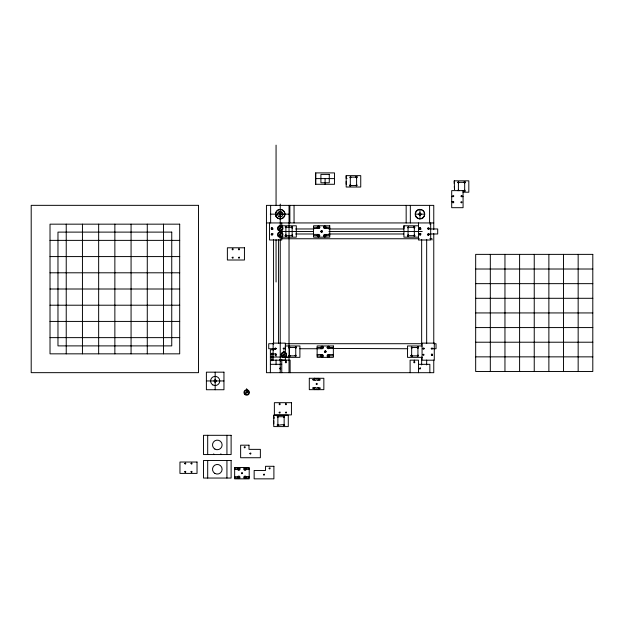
<?xml version="1.0" encoding="UTF-8"?>
<svg xmlns="http://www.w3.org/2000/svg" width="624" height="624" viewBox="0 0 624 624"><rect width="100%" height="100%" fill="white"/><g stroke="black" fill="none" stroke-linecap="round" stroke-linejoin="round"><path stroke-width="0.94" d="M273.733 415.217L273.733 426.59L288.28 426.59L288.28 415.217L273.733 415.217L273.733 417.979L274.599 417.979M285.355 348.73L285.355 345.969L299.902 345.969L299.902 357.349L285.355 357.349M289.029 205.374L289.029 372.692M315.682 184.283L315.682 172.903L334.503 172.903L334.503 184.283L315.682 184.283L315.682 172.903M346.187 175.64L346.187 187.021L360.742 187.021L360.742 175.64L346.187 175.64L346.187 178.402L347.053 178.402M403.923 228.548L403.923 225.787L418.47 225.787M454.264 183.596L454.264 180.835L468.819 180.835L468.819 192.208L462.992 192.208M277.204 425.147C278.811 422.768 278.335 427.518 277.259 424.928C277.438 424.141 278.71 424.476 278.476 425.248C274.615 426.356 282.914 423.79 284.146 425.084L284.146 416.723L277.867 416.723L277.867 425.084M288.818 355.898L289.427 355.173L290.144 355.961L289.372 356.499L288.818 355.898L295.76 355.844L295.76 347.474L289.489 347.474L289.489 355.844M349.658 185.578L350.267 184.852L350.984 185.632L350.204 186.178L349.658 185.578L356.6 185.515L356.6 177.154L350.321 177.154L350.321 185.515M410.982 355.898L411.59 355.173L412.308 355.961L411.536 356.499L410.982 355.898L417.924 355.844L417.924 347.474L411.653 347.474L411.653 355.844M324.87 228.54L325.19 228.478A1.256 1.256 0 0 0 326.017 227.534L326.04 227.206A1.256 1.256 0 0 0 323.56 227.05L323.536 227.378A1.256 1.256 0 0 0 323.965 228.236L329.761 228.54M407.831 348.73L327.561 348.418A1.256 1.256 0 0 1 327.132 347.56L333.356 347.474M327.132 347.56L327.155 347.233A1.256 1.256 0 0 1 329.636 347.389L329.62 347.716A1.256 1.256 0 0 1 328.793 348.66L328.466 348.73M271.214 234.616C272.945 232.378 272.267 237.05 271.276 234.452M271.44 228.79C270.676 226.613 273.967 228.719 271.69 228.985C269.919 227.682 273.647 227.261 272.197 228.883M272.493 234.78L272.329 234.172M271.237 360.017C272.579 362.638 272.54 357.755 271.276 360.352M272.509 353.917C270.832 356.156 271.51 351.46 272.524 354.112C268.967 355.524 273.562 351.585 271.885 353.917L271.885 360.196L285.355 360.196L285.355 356.398M291.517 235.482C293.686 238.134 292.367 233.688 291.853 235.115M277.196 416.723C278.936 414.695 278.242 418.712 277.259 416.887M290.16 347.474C287.828 349.713 289.279 345.29 290.035 347.162M295.097 355.844C296.829 353.605 296.135 358.262 295.16 355.68M414.976 235.833C413.821 233.431 413.455 237.487 414.874 235.973M419.531 228.79C418.673 226.824 421.98 228.361 419.952 229.016C417.901 228.197 421.418 226.863 420.42 228.79M420.623 234.788C419.422 232.393 419.141 236.457 420.521 234.928M427.799 228.657L428.173 227.698L428.992 228.173M429 234.733C426.902 236.636 428.516 232.159 428.883 234.928M418.595 355.844C416.263 358.075 417.713 353.652 418.47 355.532M457.751 182.169C459.092 184.79 459.061 179.899 457.798 182.504M457.774 190.702L458.344 190.039L459.069 190.648M457.743 190.593L458.398 190.078L459.03 190.702M245.801 469.373A0.835 0.835 0 0 0 245.037 468.14A0.835 0.835 0 0 0 244.351 469.412A0.835 0.835 0 0 0 245.801 469.373L245.879 469.17M350.93 177.31C348.137 178.581 351.725 174.938 350.485 177.754M284.723 425.42C284.232 422.799 282.82 426.629 284.583 425.529M428.992 228.517L428.345 229.016L427.76 228.68M412.23 347.81C411.739 345.189 410.335 349.019 412.097 347.919M238.064 476.923L238.189 477.922A0.835 0.835 0 0 0 239.421 477.89A0.835 0.835 0 0 0 239.281 476.666A0.835 0.835 0 0 0 238.072 476.908L238.384 476.611M279.739 359.767C278.866 361.241 281.798 360.976 280.683 359.681M427.736 234.335L428.282 233.953L428.969 234.616M432.455 355.235L432.487 354.416L431.878 354.136L431.395 355.189L432.455 355.235L431.496 355.243M313.537 228.548L318.841 228.501L319.769 227.292L313.537 227.292M279.809 359.752L280.246 360.82L280.691 359.752M408.502 227.737C408.127 224.679 406.918 229.624 408.658 227.128M299.855 348.73L322.109 348.73L323.365 347.474L317.132 347.474M238.064 468.562L238.368 468.25A0.835 0.835 0 0 1 239.624 468.975A0.835 0.835 0 0 1 238.368 469.7A0.835 0.835 0 0 1 238.368 468.25M428.789 228.79L428.945 228.173M432.385 355.243L431.941 354.167L431.496 355.243M234.655 468.289L237.947 468.047M272.329 228.782L271.573 228.883M356.265 184.938C355.376 187.45 358.511 184.844 356.437 184.907M465.013 191.287C465.894 188.768 462.758 191.381 464.833 191.311M271.44 359.752L271.885 359.564M284.162 355.337C285.503 353.902 282.196 353.909 283.53 355.337M278.086 229.983L281.915 227.074M278.086 236.207L281.915 233.306M281.681 356.398L286.018 353.114M244.507 394.126L248.344 391.217M324.464 234.445L323.903 234.772A1.256 1.256 0 0 0 323.903 236.543A1.256 1.256 0 0 0 325.673 236.543A1.256 1.256 0 0 0 325.673 234.772L324.464 234.445L329.761 234.406M420.287 228.883L419.531 228.782M328.06 354.627L327.499 354.955A1.256 1.256 0 0 0 327.499 356.733A1.256 1.256 0 0 0 329.269 356.733A1.256 1.256 0 0 0 329.269 354.955L328.06 354.627L333.356 354.588M279.646 228.501C280.956 226.052 280.777 230.677 279.661 228.111C282.173 226.886 279.256 230.303 280.246 228.337M453.203 196.646L453.827 196.022L453.203 195.398L452.572 196.022L453.203 196.646L451.698 196.646M461.565 196.646C463.57 193.456 458.094 197.402 463.07 196.646M453.203 201.669C451.199 204.859 456.667 200.92 451.698 201.669M318.513 235.022C316.82 236.785 320.463 236.036 318.513 234.398L313.537 234.398M324.784 235.03C323.092 236.792 326.734 236.036 324.784 234.406M419.812 234.016L420.287 234.078M427.799 234.928L428.509 235.217M275.48 349.151L276.112 348.52L275.48 347.896L274.856 348.52L275.48 349.151L273.14 349.151M275.48 354.167C273.835 357.864 279.006 352.318 273.14 354.167M322.109 355.212C320.416 356.967 324.059 356.218 322.109 354.58L317.132 354.58M328.388 355.212C326.687 356.975 330.33 356.226 328.388 354.588M285.94 361.608L285.308 362.24L285.94 362.864L286.564 362.24L285.94 361.608L285.94 360.142M414.289 361.608L413.657 362.24L414.289 362.864L414.913 362.24L414.289 361.608L414.289 360.142M419.975 369.135C422.308 365.859 417.222 369.845 419.975 368.511M319.714 388.783C321.797 387.387 317.6 387.442 319.714 388.822M245.06 477.968C247.151 476.572 242.954 476.635 245.06 478.015M315.682 178.597L334.503 178.597M346.187 181.334L346.187 184.259M454.264 186.521L454.568 189.446L454.264 180.835M462.361 190.702L464.677 190.702L464.677 182.341L458.398 182.341L458.398 190.702M270.309 214.157L278.312 214.157M289.037 214.157L280.246 214.157L280.246 213.112L280.301 215.257M415.366 214.157L418.915 214.157M424.562 214.157A4.602 4.602 0 0 0 417.667 210.171A4.602 4.602 0 0 0 417.667 218.143A4.602 4.602 0 0 0 424.562 214.157L419.96 214.157L419.96 209.555M266.448 222.94L433.766 222.94M429.85 224.195L430.685 224.195M281.759 225.787L296.306 225.787L296.306 237.167L281.759 237.167M323.544 227.292L329.761 227.292M272.548 228.345L271.885 228.345L271.885 229.008M420.646 228.345L419.975 228.345L419.975 229.008M427.713 228.345L428.345 228.345L428.345 229.016M271.323 228.961L273.296 228.969M295.675 228.969L313.911 228.961M328.747 228.969L403.65 228.969M419.219 228.969L421.161 228.969M427.97 228.969L437.697 228.969L437.697 233.984L427.97 233.984M280.246 231.481L313.334 231.473M320.814 231.473L322.491 231.473A0.835 0.835 0 0 0 321.235 230.747A0.835 0.835 0 0 0 321.227 232.198A0.835 0.835 0 0 0 322.491 231.473M328.887 231.473L422.222 231.473M271.354 233.984L273.296 233.984M295.675 233.984L313.178 233.984M328.747 233.984L403.65 233.984M419.219 233.984L421.161 233.984M272.555 234.616L271.885 234.616L271.885 233.945M420.646 234.616L419.975 234.616L419.975 233.945M427.713 234.616L428.345 234.616M285.23 235.661L292.165 235.661L292.165 227.292L285.893 227.292L285.893 235.661M313.537 235.654L317.257 235.654A1.256 1.256 0 0 1 317.632 234.757L319.41 234.772A1.256 1.256 0 0 1 319.129 236.746A1.256 1.256 0 0 1 317.296 235.966L317.257 235.654M326.04 235.654L329.761 235.661M407.394 235.661L414.328 235.661L414.328 227.292L408.057 227.292L408.057 235.661M418.47 237.167L403.923 237.167L403.923 225.787M281.915 238.75L419.344 238.75M429.85 238.75L432.011 238.75L432.011 240.006M50.021 240.373L179.696 240.373M50.021 256.581L179.696 256.581M475.675 269.014L592.8 269.014M50.021 272.797L179.696 272.797M475.675 283.655L592.8 283.655M50.021 289.006L179.696 289.006M475.675 298.295L592.8 298.295M50.021 305.214L179.696 305.214M475.675 312.936L592.8 312.936M50.021 321.422L179.696 321.422M475.675 327.577L592.8 327.577M50.021 337.631L179.696 337.631M475.675 342.217L592.8 342.217M273.585 343.715L268.726 343.715L268.726 348.73L276.51 348.73M285.262 343.715L422.425 343.715M434.101 343.715L436.043 343.715L436.043 348.73L431.184 348.73M422.066 345.969L407.519 345.969L407.519 348.73L407.519 357.349L422.066 357.349M283.319 348.73L285.262 348.73M422.425 348.73L424.375 348.73M273.226 349.775L270.379 349.775L270.379 372.692M324.41 351.663L326.087 351.663A0.835 0.835 0 0 0 324.831 350.938A0.835 0.835 0 0 0 324.831 352.381A0.835 0.835 0 0 0 326.087 351.663M431.278 354.806L431.941 354.806M317.132 355.836L320.9 356.148A1.256 1.256 0 0 0 322.733 356.928A1.256 1.256 0 0 0 323.006 354.955L321.235 354.939A1.256 1.256 0 0 0 320.853 355.828M329.644 355.844L333.356 355.844M475.675 356.858L592.8 356.858M270.379 357.053L282.883 357.053M284.638 357.053L289.029 357.053M281.759 360.142L290.121 360.142L290.121 372.692M270.379 364.33L281.759 364.33M418.47 364.33L429.85 364.33L429.85 372.692M206.388 380.952L214.126 380.952M223.954 380.952L215.171 380.952L215.171 372.169M273.733 420.904L273.733 423.836M249.202 468.289L246.02 468.164A1.256 1.256 0 0 0 244.101 468.172A1.256 1.256 0 0 0 244.436 470.067A1.256 1.256 0 0 0 246.246 469.404L249.202 469.334M234.655 469.334L237.674 469.552A1.256 1.256 0 0 0 239.983 469.357L239.717 468.133M234.655 476.713L237.697 476.713A1.256 1.256 0 0 1 239.873 476.713L239.873 477.968A1.256 1.256 0 0 1 237.697 477.968L234.655 477.758M249.202 476.713L245.957 476.463A1.256 1.256 0 0 0 243.984 476.705L243.968 477.961A1.256 1.256 0 0 0 246.145 477.984L249.202 477.758M279.911 225.638L280.621 225.646M279.911 231.871L280.621 231.878M283.507 352.053L284.216 352.061M246.34 389.782L247.049 389.789M321.867 230.669L321.649 232.307M286.065 226.645C283.452 227.744 288.132 228.275 285.893 226.668M325.463 350.852L325.244 352.498M245.458 476.603L245.864 477.103M289.045 347.919L288.857 347.474M280.394 215.054L280.699 216.84M419.96 213.112L420.014 215.257M215.171 379.907L215.171 389.735M276.065 353.917L276.065 356.273M578.159 254.374L578.159 371.498M563.519 254.374L563.519 371.498M548.878 254.374L548.878 371.498M534.238 254.374L534.238 371.498M519.597 254.374L519.597 371.498M504.956 254.374L504.956 371.498M490.316 254.374L490.316 371.498M433.766 229.694L433.766 205.374L266.448 205.374L266.448 372.692L433.766 372.692L433.766 360.048M433.766 233.587L433.766 343.512M431.941 354.136L431.941 355.469M430.685 222.94L430.685 240.006L418.47 240.006L418.47 222.94M429.585 205.374L429.585 222.94M428.345 233.953L428.345 235.279M426.668 239.476L426.668 343.52M426.668 360.056L426.668 364.915M421.652 239.476L421.652 344.495M421.652 357.139L421.652 364.915M419.96 215.202L419.96 218.759M418.47 372.692L418.47 360.142L410.108 360.142L410.108 372.692M410.342 205.374L410.342 222.94M406.162 205.374L406.162 222.94M325.096 178.597L325.096 184.283M322.109 348.098L322.109 348.73L321.22 348.364A1.256 1.256 0 0 1 321.22 346.585A1.256 1.256 0 0 1 322.998 346.585A1.256 1.256 0 0 1 322.998 348.364M318.669 378.284L318.669 380.414L317.203 380.414L317.203 378.284M318.669 389.657L318.669 387.527L317.203 387.527L317.203 389.657M318.513 227.916L318.513 228.548L317.624 228.181A1.256 1.256 0 0 1 317.624 226.403A1.256 1.256 0 0 1 319.402 226.403A1.256 1.256 0 0 1 319.402 228.181M315.947 378.284L315.947 380.414L314.488 380.414L314.488 378.144M315.947 389.657L315.947 387.527L314.488 387.527L314.488 389.657M294.052 205.374L294.052 222.94M289.871 205.374L289.871 222.94M285.355 353.122L285.355 343.13L273.14 343.13L273.14 360.196M283.85 350.891L283.85 352.061M283.85 354.128L283.85 354.752M281.759 222.94L281.759 226.73M281.759 229.577L281.759 233.368M281.759 236.215L281.759 240.006L269.545 240.006L269.545 222.94M281.759 359.479L281.759 372.692M280.246 204.095L280.246 212.222M280.246 216.7L280.246 228.961M280.246 230.708L280.246 234.569M280.246 237.042L280.246 372.692M278.577 239.476L278.577 343.52M276.065 145.15L276.065 205.413M276.065 214.157L276.065 216.793M276.065 239.71L276.065 282.009M276.065 359.931L276.065 364.728M273.554 239.476L273.554 344.495M273.554 348.387L273.554 350.329M270.629 205.374L270.629 222.94M246.675 388.619L246.675 389.789M246.675 391.864L246.675 392.48M226.933 435.31L226.933 454.553M226.933 460.481L226.933 478.046M220.865 453.71L220.865 454.553M213.751 453.827L213.751 454.553M207.691 435.31L207.691 454.553M207.691 460.481L207.691 478.046M163.488 224.164L163.488 353.839M147.28 224.164L147.28 353.839M131.071 224.164L131.071 353.839M114.863 224.164L114.863 353.839M98.654 224.164L98.654 353.839M82.446 224.164L82.446 353.839M66.23 224.164L66.23 353.839M237.728 468.296A1.256 1.256 0 0 1 239.905 468.398M278.405 213.174A2.09 2.09 0 0 1 278.577 212.893M279.053 212.441A2.09 2.09 0 0 1 279.334 212.277M281.237 212.308A2.09 2.09 0 0 1 281.51 212.488M234.655 467.47L234.655 478.85L249.202 478.85L249.202 467.47L234.655 467.47M309.301 378.284L309.301 389.657L323.848 389.657L323.848 378.284L309.301 378.284M329.761 225.787L329.761 237.167L313.537 237.167L313.537 225.787L329.761 225.787M333.356 345.969L333.356 357.349L317.132 357.349L317.132 345.969L333.356 345.969M242.557 473.156C241.168 475.277 241.168 471.042 242.557 473.156M317.203 383.971C315.822 386.084 315.822 381.857 317.203 383.971M285.23 235.544C286.276 238.017 287.056 233.571 285.23 235.544M407.394 235.544C408.439 238.017 409.219 233.571 407.394 235.544M184.751 463.375C185.515 465.769 186.615 461.682 184.751 463.375M184.751 471.744C185.515 474.139 186.615 470.051 184.751 471.744M191.022 463.375C191.794 465.769 192.886 461.682 191.022 463.375M191.022 471.744C191.794 474.139 192.886 470.051 191.022 471.744M232.167 249.132C232.939 251.527 234.031 247.439 232.167 249.132M232.167 257.501C232.939 259.896 234.031 255.809 232.167 257.501M238.438 249.132C239.21 251.527 240.302 247.439 238.438 249.132M238.438 257.501C239.21 259.896 240.302 255.809 238.438 257.501M238.181 477.181C238.953 479.575 240.045 475.488 238.181 477.181M244.21 447.112C244.975 449.514 246.074 445.427 244.21 447.112M244.46 468.811C245.224 471.214 246.316 467.126 244.46 468.811M249.896 453.391C250.669 455.785 251.761 451.698 249.896 453.391M279.646 234.452C280.34 236.839 281.619 232.814 279.661 234.343C280.254 236.816 281.58 232.807 279.646 234.452M285.285 235.498C286.049 237.892 287.149 233.805 285.285 235.498M291.556 227.128C292.266 229.655 293.561 225.358 291.525 227.097C292.289 229.546 293.452 225.451 291.556 227.128M263.422 474.505C264.186 476.9 265.286 472.813 263.422 474.505M279.646 368.347C280.41 370.742 281.51 366.655 279.646 368.347M283.241 348.364C284.006 350.758 285.106 346.671 283.241 348.364M283.241 354.635C284.084 356.944 285.028 352.942 283.241 354.635M269.108 468.226C269.88 470.621 270.972 466.534 269.108 468.226M279.162 404.024C279.934 406.419 281.026 402.332 279.162 404.024M279.162 412.394C279.934 414.788 281.026 410.701 279.162 412.394M288.881 355.68C289.653 358.075 290.745 353.987 288.881 355.68M283.538 416.559C284.271 419.086 285.519 414.781 283.507 416.528C284.248 418.985 285.449 414.89 283.538 416.559M285.433 404.024C286.205 406.419 287.297 402.332 285.433 404.024M285.433 412.394C286.205 414.788 287.297 410.701 285.433 412.394M295.16 347.311C295.87 349.838 297.157 345.54 295.121 347.279C295.885 349.736 297.055 345.641 295.16 347.311M324.184 227.128C324.948 229.523 326.048 225.436 324.184 227.128M312.827 387.988C313.599 390.39 314.691 386.303 312.827 387.988M319.106 379.626C319.87 382.021 320.97 377.933 319.106 379.626M327.779 347.311C328.544 349.713 329.644 345.626 327.779 347.311M349.713 185.351C350.485 187.746 351.577 183.659 349.713 185.351M355.992 176.99C356.702 179.509 357.989 175.211 355.961 176.951C356.725 179.408 357.887 175.313 355.992 176.99M407.449 235.498C408.221 237.892 409.313 233.805 407.449 235.498M413.72 227.128C414.43 229.655 415.724 225.358 413.689 227.097C414.453 229.546 415.615 225.451 413.72 227.128M411.044 355.68C411.817 358.075 412.909 353.987 411.044 355.68M417.323 347.311C418.033 349.838 419.32 345.54 417.284 347.279C418.049 349.736 419.219 345.641 417.323 347.311M422.971 348.364C423.735 350.758 424.835 346.671 422.971 348.364M422.971 354.635C423.735 357.029 424.835 352.942 422.971 354.635M431.332 348.364C432.104 350.758 433.196 346.671 431.332 348.364M460.957 202.137C461.729 204.532 462.821 200.444 460.957 202.137M464.069 182.177C464.779 184.696 466.066 180.406 464.038 182.138C464.802 184.595 465.964 180.5 464.069 182.177M238.181 468.811C238.93 471.214 240.061 467.134 238.181 468.811M312.835 379.618C313.576 382.021 314.707 377.941 312.835 379.618M317.92 227.097C318.56 229.531 319.87 225.506 317.92 227.097M321.516 347.279C322.156 349.713 323.466 345.696 321.516 347.279M246.09 392.254C246.605 394.719 248.118 390.772 246.09 392.254M329.277 174.408L320.908 174.408L320.908 182.777L329.277 182.777L329.277 174.408M463.07 190.624L451.698 190.624L451.698 207.691L463.07 207.691L463.07 190.624M198.518 205.343L31.2 205.343L31.2 372.661L198.518 372.661L198.518 205.343M179.696 224.164L50.021 224.164L50.021 353.839L179.696 353.839L179.696 224.164M171.748 232.112L57.97 232.112L57.97 345.891L171.748 345.891L171.748 232.112M244.444 247.79L227.378 247.79L227.378 260.005L244.444 260.005L244.444 247.79M592.8 254.374L475.675 254.374L475.675 371.498L592.8 371.498L592.8 254.374M434.281 343.13L422.066 343.13L422.066 360.196L434.281 360.196L434.281 343.13M223.954 372.169L206.388 372.169L206.388 389.735L223.954 389.735L223.954 372.169M291.439 402.683L274.373 402.683L274.373 414.898L291.439 414.898L291.439 402.683M231.114 435.31L203.502 435.31L203.502 454.553L231.114 454.553L231.114 435.31M248.999 445.185L240.63 445.185L240.63 457.735L260.372 457.735L260.372 449.366L248.999 449.366L248.999 445.185M231.114 460.481L203.502 460.481L203.502 478.046L231.114 478.046L231.114 460.481M197.028 462.033L179.962 462.033L179.962 473.405L197.028 473.405L197.028 462.033M273.897 466.3L265.535 466.3L265.535 470.48L254.155 470.48L254.155 478.85L273.897 478.85L273.897 466.3M244.491 477.953A0.835 0.835 0 0 0 245.879 477.532A0.835 0.835 0 0 0 244.819 476.541A0.835 0.835 0 0 0 244.491 477.953M214.906 449.093A4.813 4.813 0 0 0 222.121 444.928A4.813 4.813 0 0 0 214.906 440.762A4.813 4.813 0 0 0 214.906 449.093M277.953 218.143A4.602 4.602 0 0 0 284.848 214.157A4.602 4.602 0 0 0 277.953 210.171A4.602 4.602 0 0 0 277.953 218.143M279.724 215.062A1.045 1.045 0 0 0 281.299 214.157A1.045 1.045 0 0 0 279.724 213.252A1.045 1.045 0 0 0 279.724 215.062M282.181 356.905A2.722 2.722 0 0 0 286.541 355.126A2.722 2.722 0 0 0 282.82 352.232A2.722 2.722 0 0 0 282.181 356.905M282.563 356.405A2.09 2.09 0 0 0 285.917 355.04A2.09 2.09 0 0 0 283.062 352.817A2.09 2.09 0 0 0 282.563 356.405M417.557 218.322A4.813 4.813 0 0 0 424.772 214.157A4.813 4.813 0 0 0 417.557 209.992A4.813 4.813 0 0 0 417.557 218.322M277.844 218.322A4.813 4.813 0 0 0 285.059 214.157A4.813 4.813 0 0 0 277.844 209.992A4.813 4.813 0 0 0 277.844 218.322M214.906 473.429A4.813 4.813 0 0 0 222.121 469.264A4.813 4.813 0 0 0 214.906 465.098A4.813 4.813 0 0 0 214.906 473.429M278.585 236.714A2.722 2.722 0 0 0 282.945 234.936A2.722 2.722 0 0 0 279.224 232.05A2.722 2.722 0 0 0 278.585 236.714M278.967 236.223A2.09 2.09 0 0 0 282.321 234.858A2.09 2.09 0 0 0 279.458 232.635A2.09 2.09 0 0 0 278.967 236.223M278.585 230.482A2.722 2.722 0 0 0 282.945 228.712A2.722 2.722 0 0 0 279.224 225.818A2.722 2.722 0 0 0 278.585 230.482M278.967 229.991A2.09 2.09 0 0 0 282.321 228.626A2.09 2.09 0 0 0 279.458 226.403A2.09 2.09 0 0 0 278.967 229.991M278.764 216.434A2.722 2.722 0 0 0 282.968 214.305A2.722 2.722 0 0 0 279.022 211.731A2.722 2.722 0 0 0 278.764 216.434M245.006 394.633A2.722 2.722 0 0 0 249.374 392.855A2.722 2.722 0 0 0 245.653 389.961A2.722 2.722 0 0 0 245.006 394.633M245.396 394.134A2.09 2.09 0 0 0 248.75 392.769A2.09 2.09 0 0 0 245.887 390.546A2.09 2.09 0 0 0 245.396 394.134M212.87 384.938A4.602 4.602 0 0 0 219.773 380.952A4.602 4.602 0 0 0 212.87 376.966A4.602 4.602 0 0 0 212.87 384.938M214.648 381.857A1.045 1.045 0 0 0 216.216 380.952A1.045 1.045 0 0 0 214.648 380.047A1.045 1.045 0 0 0 214.648 381.857M419.437 215.062A1.045 1.045 0 0 0 421.013 214.157A1.045 1.045 0 0 0 419.437 213.252A1.045 1.045 0 0 0 419.437 215.062"/></g></svg>
